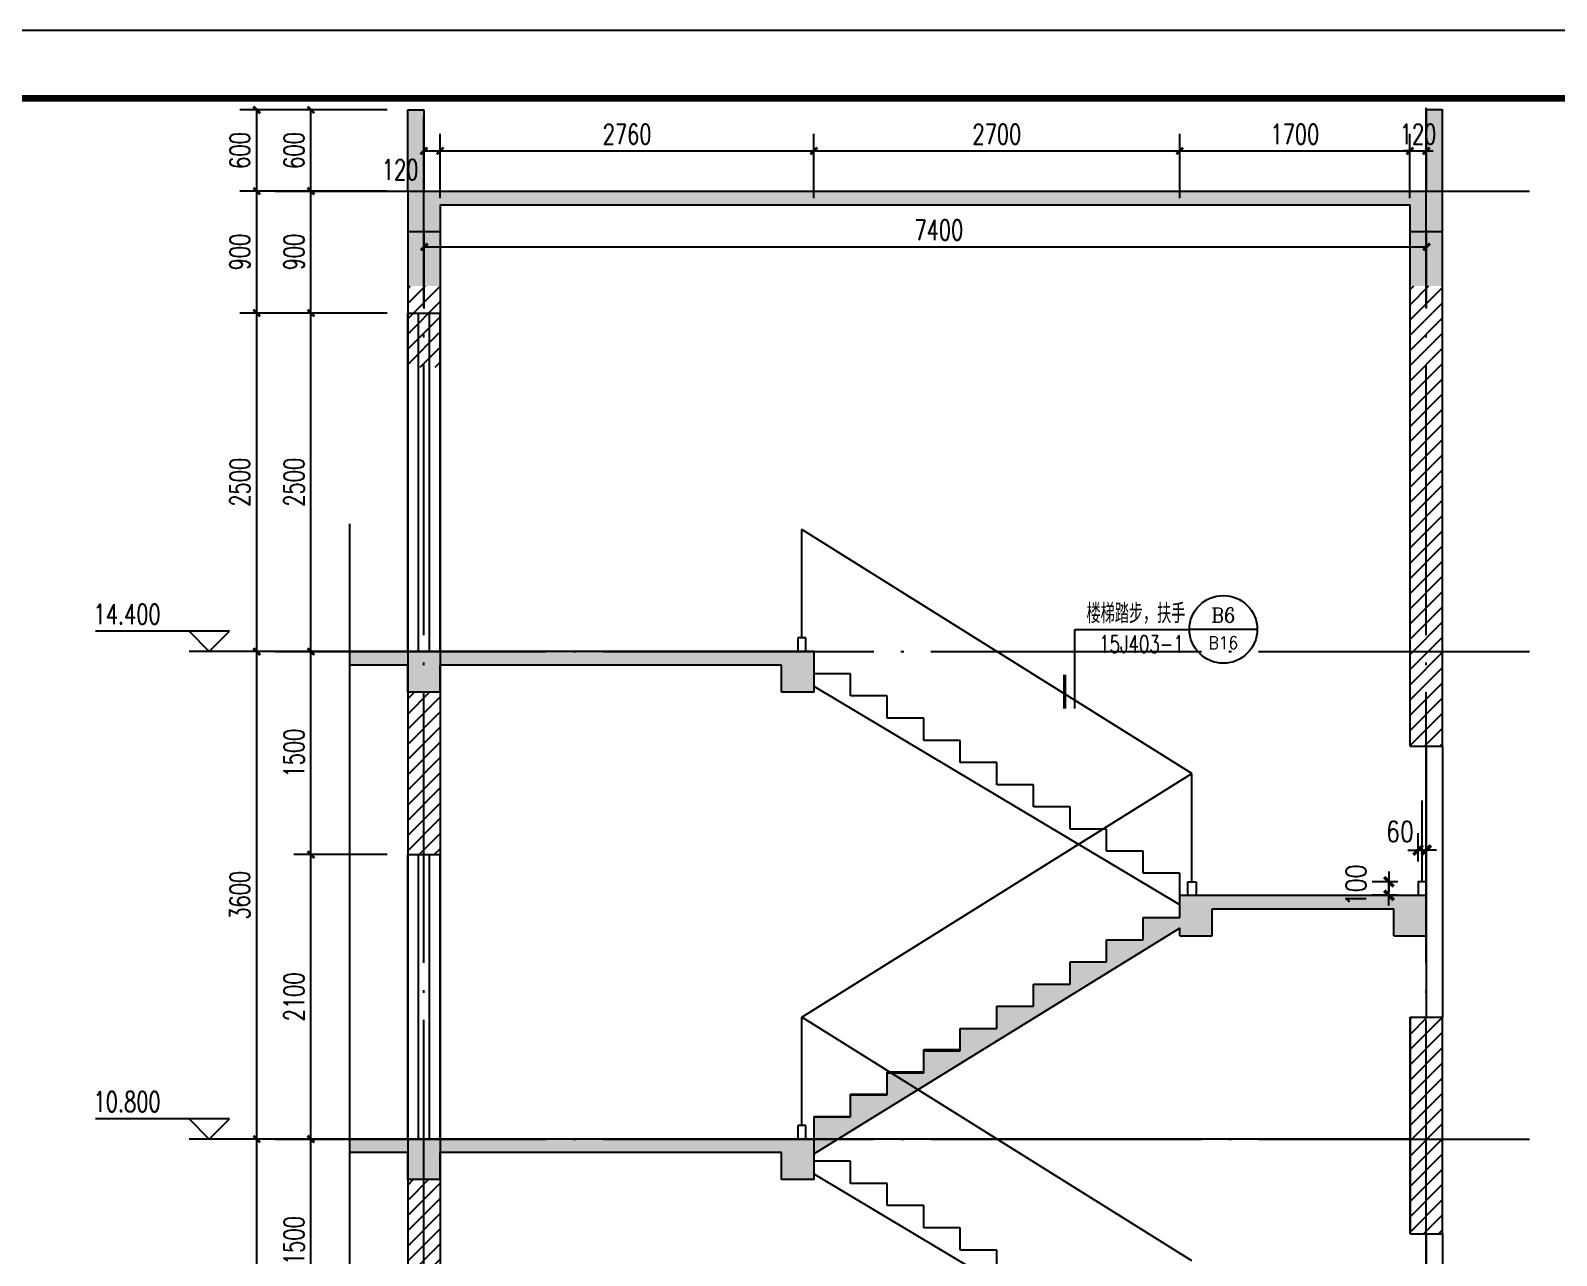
# Model space of a CAD drawing. Extents: x -522490 to 417652, y 450811 to 1108047.
# Drawn here: x 370251 to 381517, y 486285 to 495331 of the extents above; entities that cross this region are included whole.
import ezdxf
from ezdxf.enums import TextEntityAlignment as Align

# ---------------------------------------------------------------- set-up
doc = ezdxf.new("R2010")
doc.units = 0
doc.header["$LTSCALE"] = 1000
doc.header["$MEASUREMENT"] = 0
doc.linetypes.add('DOTE', pattern=[2.42, 2, -0.2, 0.02, -0.2])
for name, color, linetype in [('DIM_ELEV', 3, 'Continuous'), ('DIM_IDEN', 3, 'Continuous'), ('DIM_SYMB', 3, 'Continuous'), ('DOTE', 1, 'Continuous'), ('PUB_DIM', 3, 'Continuous'), ('PUB_TEXT', 7, 'Continuous'), ('PUB_TITLE', 4, 'Continuous'), ('WINDOW', 4, 'Continuous')]:
    doc.layers.add(name, color=color, linetype=linetype)
doc.styles.add('_TCH_DIM', font='SIMPLEX', dxfattribs={"bigfont": 'GBCBIG'})
doc.styles.add('_TCH_DIM_T3', font='SIMPLEX', dxfattribs={"width": 0.705882, "bigfont": 'GBCBIG'})
doc.styles.add('_TCH_LABEL', font='COMPLEX', dxfattribs={"bigfont": 'GBCBIG'})
doc.styles.add('DIM_FONT', font='SIMPLEX.shx', dxfattribs={"width": 0.8, "bigfont": 'hztxt.shx'})
doc.dimstyles.new('_TCH_ARCH&&50', dxfattribs={"dimtxt": 148.75, "dimasz": 50, "dimexe": 125, "dimexo": 150, "dimgap": 50, "dimtad": 1, "dimdec": 0, "dimzin": 0, "dimdsep": 46, "dimtxsty": '_TCH_DIM_T3', "dimblk": 'ARCHTICK', "dimcen": 0.09, "dimclrt": 7, "dimazin": 2, "dimtfac": 1, "dimtdec": 0, "dimtix": 1, "dimtmove": 2, "dimatfit": 3, "dimfxl": 0, "dimtolj": 1, "dimtzin": 0, "dimarcsym": 0})
doc.dimstyles.new('DIMN50', dxfattribs={"dimscale": 0.5, "dimtxt": 300, "dimasz": 1, "dimexe": 250, "dimexo": 300, "dimgap": 150, "dimtad": 1, "dimdec": 0, "dimzin": 0, "dimdsep": 46, "dimtxsty": 'DIM_FONT', "dimblk": '_DIMX', "dimcen": 0.09, "dimclrt": 7, "dimadec": 0, "dimazin": 0, "dimtfac": 1, "dimtdec": 0, "dimtix": 1, "dimtmove": 2, "dimatfit": 3, "dimldrblk": '_DIMX', "dimfxl": 0, "dimtolj": 1, "dimtzin": 0, "dimarcsym": 0})

# ---------------------------------------------------------------- blocks, each defined once
blk = doc.blocks.new('_DIMX')
blk.add_line((-150, 0), (150, 0))
at = {"const_width": 50}
blk.add_lwpolyline([(-70, -70), (70, 70)], dxfattribs=at)
blk = doc.blocks.new('*D31')
at = {"layer": 'Defpoints', "color": 0}
for p in [(380280, 489045), (380495, 489045), (380495, 488945)]:
    blk.add_point(p, dxfattribs=at)
at = {"layer": 'PUB_DIM', "color": 0, "lineweight": -2}
for p, q in [((380345, 489045), (380155, 489045)), ((380345, 488945), (380155, 488945)), ((380280, 489045), (380280, 489046)), ((380280, 488945), (380280, 489045)), ((380280, 488944), (380280, 488944))]:
    blk.add_line(p, q, dxfattribs=at)
at = {"layer": 'PUB_DIM', "color": 0, "lineweight": -2, "xscale": 0.5, "yscale": 0.5, "zscale": 0.5}
for p, rotation in [((380280, 489045), 270), ((380280, 488945), 90)]:
    blk.add_blockref('_DIMX', p, dxfattribs=dict(at, rotation=rotation))
at = {"layer": 'PUB_DIM', "color": 7, "insert": (380036, 489018), "char_height": 150, "attachment_point": 5, "rotation": 90, "style": 'DIM_FONT'}
blk.add_mtext('\\A1;100', dxfattribs=at)
blk = doc.blocks.new('*D32')
at = {"layer": 'Defpoints', "color": 0}
for p in [(380555, 489279), (380495, 489045), (380555, 489045)]:
    blk.add_point(p, dxfattribs=at)
at = {"layer": 'PUB_DIM', "color": 0, "lineweight": -2}
for p, q in [((380495, 489195), (380495, 489404)), ((380555, 489195), (380555, 489404)), ((380495, 489279), (380494, 489279)), ((380495, 489279), (380555, 489279)), ((380556, 489279), (380556, 489279))]:
    blk.add_line(p, q, dxfattribs=at)
at = {"layer": 'PUB_DIM', "color": 0, "lineweight": -2, "xscale": 0.5, "yscale": 0.5, "zscale": 0.5}
blk.add_blockref('_DIMX', (380495, 489279), dxfattribs=at)
at = {"layer": 'PUB_DIM', "color": 0, "lineweight": -2, "xscale": 0.5, "yscale": 0.5, "zscale": 0.5, "rotation": 180}
blk.add_blockref('_DIMX', (380555, 489279), dxfattribs=at)
at = {"layer": 'PUB_DIM', "color": 7, "insert": (380361, 489416), "char_height": 150, "attachment_point": 5, "style": 'DIM_FONT'}
blk.add_mtext('\\A1;60', dxfattribs=at)
blk = doc.blocks.new('_ArchTick')
at = {"color": 0, "linetype": 'ByBlock', "const_width": 0.4}
blk.add_lwpolyline([(-0.5, -0.5), (0.5, 0.5)], dxfattribs=at)
blk = doc.blocks.new('*D33')
at = {"layer": 'Defpoints', "color": 0}
for p in [(380557, 493733), (373157, 493129), (380557, 493129)]:
    blk.add_point(p, dxfattribs=at)
at = {"layer": 'PUB_DIM', "color": 0, "lineweight": -2}
for p, q in [((373157, 493279), (373157, 493858)), ((380557, 493279), (380557, 493858)), ((373157, 493733), (380557, 493733))]:
    blk.add_line(p, q, dxfattribs=at)
at = {"layer": 'PUB_DIM', "color": 0, "lineweight": -2, "xscale": 50, "yscale": 50, "zscale": 50, "rotation": 180}
blk.add_blockref('_ArchTick', (373157, 493733), dxfattribs=at)
at = {"layer": 'PUB_DIM', "color": 0, "lineweight": -2, "xscale": 50, "yscale": 50, "zscale": 50}
blk.add_blockref('_ArchTick', (380557, 493733), dxfattribs=at)
at = {"layer": 'PUB_DIM', "color": 7, "insert": (376957, 493858), "char_height": 148.8, "attachment_point": 5, "style": '_TCH_DIM_T3'}
blk.add_mtext('\\A1;7400', dxfattribs=at)
blk = doc.blocks.new('*D131')
at = {"layer": 'Defpoints', "color": 0}
for p in [(371921, 487145), (372635, 487145), (372635, 483545)]:
    blk.add_point(p, dxfattribs=at)
at = {"layer": 'PUB_DIM', "color": 0, "lineweight": -2}
for p, q in [((372485, 487145), (371796, 487145)), ((371921, 483545), (371921, 487145)), ((372485, 483545), (371796, 483545))]:
    blk.add_line(p, q, dxfattribs=at)
at = {"layer": 'PUB_DIM', "color": 0, "lineweight": -2, "xscale": 50, "yscale": 50, "zscale": 50}
for p, rotation in [((371921, 487145), 90), ((371921, 483545), 270)]:
    blk.add_blockref('_ArchTick', p, dxfattribs=dict(at, rotation=rotation))
at = {"layer": 'PUB_DIM', "color": 7, "insert": (371796, 485345), "char_height": 148.8, "attachment_point": 5, "rotation": 90, "style": '_TCH_DIM_T3'}
blk.add_mtext('\\A1;3600', dxfattribs=at)
blk = doc.blocks.new('*D132')
at = {"layer": 'Defpoints', "color": 0}
for p in [(371921, 490745), (372635, 490745), (372635, 487145)]:
    blk.add_point(p, dxfattribs=at)
at = {"layer": 'PUB_DIM', "color": 0, "lineweight": -2}
for p, q in [((372485, 490745), (371796, 490745)), ((371921, 487145), (371921, 490745)), ((372485, 487145), (371796, 487145))]:
    blk.add_line(p, q, dxfattribs=at)
at = {"layer": 'PUB_DIM', "color": 0, "lineweight": -2, "xscale": 50, "yscale": 50, "zscale": 50}
for p, rotation in [((371921, 490745), 90), ((371921, 487145), 270)]:
    blk.add_blockref('_ArchTick', p, dxfattribs=dict(at, rotation=rotation))
at = {"layer": 'PUB_DIM', "color": 7, "insert": (371796, 488945), "char_height": 148.8, "attachment_point": 5, "rotation": 90, "style": '_TCH_DIM_T3'}
blk.add_mtext('\\A1;3600', dxfattribs=at)
blk = doc.blocks.new('*D133')
at = {"layer": 'Defpoints', "color": 0}
for p in [(371921, 493245), (372635, 493245), (372635, 490745)]:
    blk.add_point(p, dxfattribs=at)
at = {"layer": 'PUB_DIM', "color": 0, "lineweight": -2}
for p, q in [((372485, 493245), (371796, 493245)), ((371921, 490745), (371921, 493245)), ((372485, 490745), (371796, 490745))]:
    blk.add_line(p, q, dxfattribs=at)
at = {"layer": 'PUB_DIM', "color": 0, "lineweight": -2, "xscale": 50, "yscale": 50, "zscale": 50}
for p, rotation in [((371921, 493245), 90), ((371921, 490745), 270)]:
    blk.add_blockref('_ArchTick', p, dxfattribs=dict(at, rotation=rotation))
at = {"layer": 'PUB_DIM', "color": 7, "insert": (371796, 491995), "char_height": 148.8, "attachment_point": 5, "rotation": 90, "style": '_TCH_DIM_T3'}
blk.add_mtext('\\A1;2500', dxfattribs=at)
blk = doc.blocks.new('*D134')
at = {"layer": 'Defpoints', "color": 0}
for p in [(371921, 494145), (372635, 494145), (372635, 493245)]:
    blk.add_point(p, dxfattribs=at)
at = {"layer": 'PUB_DIM', "color": 0, "lineweight": -2}
for p, q in [((372485, 494145), (371796, 494145)), ((371921, 493245), (371921, 494145)), ((372485, 493245), (371796, 493245))]:
    blk.add_line(p, q, dxfattribs=at)
at = {"layer": 'PUB_DIM', "color": 0, "lineweight": -2, "xscale": 50, "yscale": 50, "zscale": 50}
for p, rotation in [((371921, 494145), 90), ((371921, 493245), 270)]:
    blk.add_blockref('_ArchTick', p, dxfattribs=dict(at, rotation=rotation))
at = {"layer": 'PUB_DIM', "color": 7, "insert": (371796, 493695), "char_height": 148.8, "attachment_point": 5, "rotation": 90, "style": '_TCH_DIM_T3'}
blk.add_mtext('\\A1;900', dxfattribs=at)
blk = doc.blocks.new('*D135')
at = {"layer": 'Defpoints', "color": 0}
for p in [(371921, 494745), (372635, 494745), (372635, 494145)]:
    blk.add_point(p, dxfattribs=at)
at = {"layer": 'PUB_DIM', "color": 0, "lineweight": -2}
for p, q in [((372485, 494745), (371796, 494745)), ((371921, 494145), (371921, 494745)), ((372485, 494145), (371796, 494145))]:
    blk.add_line(p, q, dxfattribs=at)
at = {"layer": 'PUB_DIM', "color": 0, "lineweight": -2, "xscale": 50, "yscale": 50, "zscale": 50}
for p, rotation in [((371921, 494745), 90), ((371921, 494145), 270)]:
    blk.add_blockref('_ArchTick', p, dxfattribs=dict(at, rotation=rotation))
at = {"layer": 'PUB_DIM', "color": 7, "insert": (371796, 494445), "char_height": 148.8, "attachment_point": 5, "rotation": 90, "style": '_TCH_DIM_T3'}
blk.add_mtext('\\A1;600', dxfattribs=at)
blk = doc.blocks.new('*D141')
at = {"layer": 'Defpoints', "color": 0}
for p in [(372321, 487145), (373035, 487145), (373035, 485645)]:
    blk.add_point(p, dxfattribs=at)
at = {"layer": 'PUB_DIM', "color": 0, "lineweight": -2}
for p, q in [((372885, 487145), (372196, 487145)), ((372321, 485645), (372321, 487145)), ((372885, 485645), (372196, 485645))]:
    blk.add_line(p, q, dxfattribs=at)
at = {"layer": 'PUB_DIM', "color": 0, "lineweight": -2, "xscale": 50, "yscale": 50, "zscale": 50}
for p, rotation in [((372321, 487145), 90), ((372321, 485645), 270)]:
    blk.add_blockref('_ArchTick', p, dxfattribs=dict(at, rotation=rotation))
at = {"layer": 'PUB_DIM', "color": 7, "insert": (372196, 486395), "char_height": 148.8, "attachment_point": 5, "rotation": 90, "style": '_TCH_DIM_T3'}
blk.add_mtext('\\A1;1500', dxfattribs=at)
blk = doc.blocks.new('*D142')
at = {"layer": 'Defpoints', "color": 0}
for p in [(372321, 489245), (373035, 489245), (373035, 487145)]:
    blk.add_point(p, dxfattribs=at)
at = {"layer": 'PUB_DIM', "color": 0, "lineweight": -2}
for p, q in [((372885, 489245), (372196, 489245)), ((372321, 487145), (372321, 489245)), ((372885, 487145), (372196, 487145))]:
    blk.add_line(p, q, dxfattribs=at)
at = {"layer": 'PUB_DIM', "color": 0, "lineweight": -2, "xscale": 50, "yscale": 50, "zscale": 50}
for p, rotation in [((372321, 489245), 90), ((372321, 487145), 270)]:
    blk.add_blockref('_ArchTick', p, dxfattribs=dict(at, rotation=rotation))
at = {"layer": 'PUB_DIM', "color": 7, "insert": (372196, 488195), "char_height": 148.8, "attachment_point": 5, "rotation": 90, "style": '_TCH_DIM_T3'}
blk.add_mtext('\\A1;2100', dxfattribs=at)
blk = doc.blocks.new('*D143')
at = {"layer": 'Defpoints', "color": 0}
for p in [(372321, 490745), (373035, 490745), (373035, 489245)]:
    blk.add_point(p, dxfattribs=at)
at = {"layer": 'PUB_DIM', "color": 0, "lineweight": -2}
for p, q in [((372885, 490745), (372196, 490745)), ((372321, 489245), (372321, 490745)), ((372885, 489245), (372196, 489245))]:
    blk.add_line(p, q, dxfattribs=at)
at = {"layer": 'PUB_DIM', "color": 0, "lineweight": -2, "xscale": 50, "yscale": 50, "zscale": 50}
for p, rotation in [((372321, 490745), 90), ((372321, 489245), 270)]:
    blk.add_blockref('_ArchTick', p, dxfattribs=dict(at, rotation=rotation))
at = {"layer": 'PUB_DIM', "color": 7, "insert": (372196, 489995), "char_height": 148.8, "attachment_point": 5, "rotation": 90, "style": '_TCH_DIM_T3'}
blk.add_mtext('\\A1;1500', dxfattribs=at)
blk = doc.blocks.new('*D144')
at = {"layer": 'Defpoints', "color": 0}
for p in [(372321, 493245), (373035, 493245), (373035, 490745)]:
    blk.add_point(p, dxfattribs=at)
at = {"layer": 'PUB_DIM', "color": 0, "lineweight": -2}
for p, q in [((372885, 493245), (372196, 493245)), ((372321, 490745), (372321, 493245)), ((372885, 490745), (372196, 490745))]:
    blk.add_line(p, q, dxfattribs=at)
at = {"layer": 'PUB_DIM', "color": 0, "lineweight": -2, "xscale": 50, "yscale": 50, "zscale": 50}
for p, rotation in [((372321, 493245), 90), ((372321, 490745), 270)]:
    blk.add_blockref('_ArchTick', p, dxfattribs=dict(at, rotation=rotation))
at = {"layer": 'PUB_DIM', "color": 7, "insert": (372196, 491995), "char_height": 148.8, "attachment_point": 5, "rotation": 90, "style": '_TCH_DIM_T3'}
blk.add_mtext('\\A1;2500', dxfattribs=at)
blk = doc.blocks.new('*D145')
at = {"layer": 'Defpoints', "color": 0}
for p in [(372321, 494145), (373035, 494145), (373035, 493245)]:
    blk.add_point(p, dxfattribs=at)
at = {"layer": 'PUB_DIM', "color": 0, "lineweight": -2}
for p, q in [((372885, 494145), (372196, 494145)), ((372321, 493245), (372321, 494145)), ((372885, 493245), (372196, 493245))]:
    blk.add_line(p, q, dxfattribs=at)
at = {"layer": 'PUB_DIM', "color": 0, "lineweight": -2, "xscale": 50, "yscale": 50, "zscale": 50}
for p, rotation in [((372321, 494145), 90), ((372321, 493245), 270)]:
    blk.add_blockref('_ArchTick', p, dxfattribs=dict(at, rotation=rotation))
at = {"layer": 'PUB_DIM', "color": 7, "insert": (372196, 493695), "char_height": 148.8, "attachment_point": 5, "rotation": 90, "style": '_TCH_DIM_T3'}
blk.add_mtext('\\A1;900', dxfattribs=at)
blk = doc.blocks.new('*D146')
at = {"layer": 'Defpoints', "color": 0}
for p in [(372321, 494745), (373035, 494745), (373035, 494145)]:
    blk.add_point(p, dxfattribs=at)
at = {"layer": 'PUB_DIM', "color": 0, "lineweight": -2}
for p, q in [((372885, 494745), (372196, 494745)), ((372321, 494145), (372321, 494745)), ((372885, 494145), (372196, 494145))]:
    blk.add_line(p, q, dxfattribs=at)
at = {"layer": 'PUB_DIM', "color": 0, "lineweight": -2, "xscale": 50, "yscale": 50, "zscale": 50}
for p, rotation in [((372321, 494745), 90), ((372321, 494145), 270)]:
    blk.add_blockref('_ArchTick', p, dxfattribs=dict(at, rotation=rotation))
at = {"layer": 'PUB_DIM', "color": 7, "insert": (372196, 494445), "char_height": 148.8, "attachment_point": 5, "rotation": 90, "style": '_TCH_DIM_T3'}
blk.add_mtext('\\A1;600', dxfattribs=at)
blk = doc.blocks.new('*D167')
at = {"layer": 'Defpoints', "color": 0}
for p in [(373275, 494442), (373155, 493942), (373275, 493942)]:
    blk.add_point(p, dxfattribs=at)
at = {"layer": 'PUB_DIM', "color": 0, "lineweight": -2}
for p, q in [((373155, 494092), (373155, 494567)), ((373275, 494092), (373275, 494567)), ((373155, 494442), (373275, 494442))]:
    blk.add_line(p, q, dxfattribs=at)
at = {"layer": 'PUB_DIM', "color": 0, "lineweight": -2, "xscale": 50, "yscale": 50, "zscale": 50, "rotation": 180}
blk.add_blockref('_ArchTick', (373155, 494442), dxfattribs=at)
at = {"layer": 'PUB_DIM', "color": 0, "lineweight": -2, "xscale": 50, "yscale": 50, "zscale": 50}
blk.add_blockref('_ArchTick', (373275, 494442), dxfattribs=at)
at = {"layer": 'PUB_DIM', "color": 7, "insert": (372980, 494304), "char_height": 148.8, "attachment_point": 5, "style": '_TCH_DIM_T3'}
blk.add_mtext('\\A1;120', dxfattribs=at)
blk = doc.blocks.new('*D168')
at = {"layer": 'Defpoints', "color": 0}
for p in [(376035, 494442), (373275, 493942), (376035, 493942)]:
    blk.add_point(p, dxfattribs=at)
at = {"layer": 'PUB_DIM', "color": 0, "lineweight": -2}
for p, q in [((373275, 494092), (373275, 494567)), ((376035, 494092), (376035, 494567)), ((373275, 494442), (376035, 494442))]:
    blk.add_line(p, q, dxfattribs=at)
at = {"layer": 'PUB_DIM', "color": 0, "lineweight": -2, "xscale": 50, "yscale": 50, "zscale": 50, "rotation": 180}
blk.add_blockref('_ArchTick', (373275, 494442), dxfattribs=at)
at = {"layer": 'PUB_DIM', "color": 0, "lineweight": -2, "xscale": 50, "yscale": 50, "zscale": 50}
blk.add_blockref('_ArchTick', (376035, 494442), dxfattribs=at)
at = {"layer": 'PUB_DIM', "color": 7, "insert": (374655, 494566), "char_height": 148.8, "attachment_point": 5, "style": '_TCH_DIM_T3'}
blk.add_mtext('\\A1;2760', dxfattribs=at)
blk = doc.blocks.new('*D169')
at = {"layer": 'Defpoints', "color": 0}
for p in [(378735, 494442), (376035, 493942), (378735, 493942)]:
    blk.add_point(p, dxfattribs=at)
at = {"layer": 'PUB_DIM', "color": 0, "lineweight": -2}
for p, q in [((376035, 494092), (376035, 494567)), ((378735, 494092), (378735, 494567)), ((376035, 494442), (378735, 494442))]:
    blk.add_line(p, q, dxfattribs=at)
at = {"layer": 'PUB_DIM', "color": 0, "lineweight": -2, "xscale": 50, "yscale": 50, "zscale": 50, "rotation": 180}
blk.add_blockref('_ArchTick', (376035, 494442), dxfattribs=at)
at = {"layer": 'PUB_DIM', "color": 0, "lineweight": -2, "xscale": 50, "yscale": 50, "zscale": 50}
blk.add_blockref('_ArchTick', (378735, 494442), dxfattribs=at)
at = {"layer": 'PUB_DIM', "color": 7, "insert": (377385, 494566), "char_height": 148.8, "attachment_point": 5, "style": '_TCH_DIM_T3'}
blk.add_mtext('\\A1;2700', dxfattribs=at)
blk = doc.blocks.new('*D170')
at = {"layer": 'Defpoints', "color": 0}
for p in [(380435, 494442), (378735, 493942), (380435, 493942)]:
    blk.add_point(p, dxfattribs=at)
at = {"layer": 'PUB_DIM', "color": 0, "lineweight": -2}
for p, q in [((378735, 494092), (378735, 494567)), ((380435, 494092), (380435, 494567)), ((378735, 494442), (380435, 494442))]:
    blk.add_line(p, q, dxfattribs=at)
at = {"layer": 'PUB_DIM', "color": 0, "lineweight": -2, "xscale": 50, "yscale": 50, "zscale": 50, "rotation": 180}
blk.add_blockref('_ArchTick', (378735, 494442), dxfattribs=at)
at = {"layer": 'PUB_DIM', "color": 0, "lineweight": -2, "xscale": 50, "yscale": 50, "zscale": 50}
blk.add_blockref('_ArchTick', (380435, 494442), dxfattribs=at)
at = {"layer": 'PUB_DIM', "color": 7, "insert": (379585, 494566), "char_height": 148.8, "attachment_point": 5, "style": '_TCH_DIM_T3'}
blk.add_mtext('\\A1;1700', dxfattribs=at)
blk = doc.blocks.new('*D171')
at = {"layer": 'Defpoints', "color": 0}
for p in [(380555, 494442), (380435, 493942), (380555, 493942)]:
    blk.add_point(p, dxfattribs=at)
at = {"layer": 'PUB_DIM', "color": 0, "lineweight": -2}
for p, q in [((380435, 494092), (380435, 494567)), ((380555, 494092), (380555, 494567)), ((380435, 494442), (380385, 494442)), ((380435, 494442), (380555, 494442)), ((380555, 494442), (380605, 494442))]:
    blk.add_line(p, q, dxfattribs=at)
at = {"layer": 'PUB_DIM', "color": 0, "lineweight": -2, "xscale": 50, "yscale": 50, "zscale": 50}
blk.add_blockref('_ArchTick', (380435, 494442), dxfattribs=at)
at = {"layer": 'PUB_DIM', "color": 0, "lineweight": -2, "xscale": 50, "yscale": 50, "zscale": 50, "rotation": 180}
blk.add_blockref('_ArchTick', (380555, 494442), dxfattribs=at)
at = {"layer": 'PUB_DIM', "color": 7, "insert": (380495, 494566), "char_height": 148.8, "attachment_point": 5, "style": '_TCH_DIM_T3'}
blk.add_mtext('\\A1;120', dxfattribs=at)

msp = doc.modelspace()

# ---------------------------------------------------------------- hatches: boundary and pattern name
h = msp.add_hatch()
h.set_pattern_fill('钢筋混凝土', color=252, scale=50, style=0)
h.set_pattern_definition([(45, (379605.24, 478679.06), (-88.38835, 88.38835), []), (50, (379605.24, 478679.06), (358.63, -31.376), [37.5, -412.5]), (355, (379605.24, 478679.06), (-69.376, 376.096), [30, -330]), (100.4514, (379635.13, 478676.45), (289.255, 344.72), [31.87, -350.571]), (46.1842, (379605.24, 478779.06), (533.62, -82.76), [56.25, -618.75]), (96.6356, (379649.7, 478772.16), (467.331, 487.059), [47.805, -525.856]), (351.1842, (379605.24, 478779.06), (467.331, 487.06), [45, -495]), (21, (379655.24, 478754.06), (298.4535, -201.3094), [37.5, -412.5]), (326, (379655.24, 478754.06), (121.658, 362.575), [30, -330]), (71.4514, (379680.1, 478737.3), (420.111, 161.265), [31.87, -350.571]), (37.5, (379605.24, 478679.06), (6.0799, 166.4469), [0, -326, 0, -335, 0, -331.25]), (7.5, (379605.24, 478679.06), (131.5348, 197.2059), [0, -191, 0, -318.5, 0, -126.25]), (327.5, (379493.74, 478679.06), (266.9112, -11.2774), [0, -125, 0, -390, 0, -517.5]), (317.5, (379443.74, 478679.06), (291.593, 50.0525), [0, -162.5, 0, -259, 0, -367.5])])
h.paths.add_polyline_path([(380555.3, 478745.2), (378735.3, 478745.2), (378735.3, 478575.2), (378465.3, 478575.2), (378465.3, 478405.2), (378195.3, 478405.2), (378195.3, 478235.2), (377925.3, 478235.2), (377925.3, 478065.2), (377655.3, 478065.2), (377655.3, 477893.2), (377385.3, 477893.2), (377385.3, 477721.2), (377115.3, 477721.2), (377115.3, 477549.2), (376845.3, 477549.2), (376845.3, 477377.2), (376575.3, 477377.2), (376575.3, 477205.2), (376305.3, 477205.2), (376305.3, 477033.2), (376035.3, 477033.2), (376035.3, 476861.2), (375765.3, 476861.2), (375765.3, 476689.2), (375495.3, 476689.2), (375495.3, 476517.2), (375225.3, 476517.2), (375225.3, 476345.2), (375374.5, 476345.2), (378735.3, 478480.4), (378735.3, 478445.2), (378975.3, 478445.2), (378975.3, 478645.2), (380435.3, 478645.2), (380435.3, 478445.2), (380555.3, 478445.2)])
h.paths.add_polyline_path([(380675.3, 478745.2), (380555.3, 478745.2), (380555.3, 478445.2), (380675.3, 478445.2)])
h.paths.add_polyline_path([(380555.3, 481745), (378735.3, 481745), (378735.3, 481581), (378465.3, 481581), (378465.3, 481417), (378195.3, 481417), (378195.3, 481253), (377925.3, 481253), (377925.3, 481089), (377655.3, 481089), (377655.3, 480925), (377385.3, 480925), (377385.3, 480761), (377169.7, 480761), (377344.7, 480643), (378735.3, 481501.4), (378735.3, 481445), (378975.3, 481445), (378975.3, 481645), (380315.3, 481645), (380315.3, 481445), (380555.3, 481445)])
h.paths.add_polyline_path([(377045.3, 480458.2), (377045.3, 480597), (376845.3, 480597), (376845.3, 480440.2), (376845.3, 480434), (376575.3, 480434), (376575.3, 480275.2), (376575.3, 480271), (376305.3, 480271), (376305.3, 480110.2), (376305.3, 480108), (376035.3, 480108), (376035.3, 479945), (376214, 479945)])
h.paths.add_polyline_path([(377344.7, 480643), (377169.7, 480761), (377115.3, 480761), (377115.3, 480597), (377045.3, 480597), (377045.3, 480458.2)])
h.paths.add_polyline_path([(377115.3, 479945), (376035.3, 479945), (373275.3, 479945), (373275.3, 479845.2), (375795.3, 479845.2), (375795.3, 479645.2), (376035.3, 479645.2), (376035.3, 479834.7), (376875.3, 479834.7), (376875.3, 479645.2), (377115.3, 479645.2), (377115.3, 479851.5)])
h.paths.add_polyline_path([(373275.3, 479945), (373155.3, 479945), (373155.3, 479645.2), (373275.3, 479645.2)])
h.paths.add_polyline_path([(373155.3, 479945), (373035.3, 479945), (373035.3, 479645.2), (373155.3, 479645.2)])
h.paths.add_polyline_path([(373035.3, 479945), (372606.9, 479945), (372606.9, 479845.2), (373035.3, 479845.2)])
h.paths.add_polyline_path([(378975.3, 485245), (380315.3, 485245), (380315.3, 485045), (380555.3, 485045), (380555.3, 485345), (378735.3, 485345), (378735.3, 485181), (378465.3, 485181), (378465.3, 485017), (378195.3, 485017), (378195.3, 484853), (377925.3, 484853), (377925.3, 484689), (377655.3, 484689), (377655.3, 484525), (377385.3, 484525), (377385.3, 484361), (377115.3, 484361), (377115.3, 484197), (376845.3, 484197), (376845.3, 484040.2), (376845.3, 484034), (376602.9, 484034), (376803.3, 483908.7), (378735.3, 485101.4), (378735.3, 485045), (378975.3, 485045)])
h.paths.add_polyline_path([(376803.3, 483908.7), (376602.9, 484034), (376575.3, 484034), (376575.3, 483875.2), (376575.3, 483871), (376305.3, 483871), (376305.3, 483710.2), (376305.3, 483708), (376035.3, 483708), (376035.3, 483545), (376214, 483545)])
h.paths.add_polyline_path([(376214, 483545), (376035.3, 483545), (376035.3, 483434.7)])
h.paths.add_polyline_path([(376035.3, 483545), (373275.3, 483545), (373275.3, 483445.2), (375795.3, 483445.2), (375795.3, 483245.2), (376035.3, 483245.2), (376035.3, 483451.5)])
h.paths.add_polyline_path([(373275.3, 483545), (373155.3, 483545), (373155.3, 483245.2), (373275.3, 483245.2)])
h.paths.add_polyline_path([(373155.3, 483545), (373035.3, 483545), (373035.3, 483245.2), (373155.3, 483245.2)])
h.paths.add_polyline_path([(373035.3, 483545), (372606.9, 483545), (372606.9, 483445.2), (373035.3, 483445.2)])
h.paths.add_polyline_path([(378975.3, 488845), (380315.3, 488845), (380315.3, 488645), (380555.3, 488645), (380555.3, 488945), (378735.3, 488945), (378735.3, 488781), (378465.3, 488781), (378465.3, 488617), (378195.3, 488617), (378195.3, 488453), (377925.3, 488453), (377925.3, 488289), (377655.3, 488289), (377655.3, 488125), (377385.3, 488125), (377385.3, 487961), (377115.3, 487961), (377115.3, 487797), (376845.3, 487797), (376845.3, 487640.2), (376845.3, 487634), (376602.9, 487634), (376803.3, 487508.7), (378735.3, 488701.4), (378735.3, 488645), (378975.3, 488645)])
h.paths.add_polyline_path([(376803.3, 487508.7), (376602.9, 487634), (376575.3, 487634), (376575.3, 487475.2), (376575.3, 487471), (376305.3, 487471), (376305.3, 487310.2), (376305.3, 487308), (376035.3, 487308), (376035.3, 487145), (376214, 487145)])
h.paths.add_polyline_path([(376214, 487145), (376035.3, 487145), (376035.3, 487034.7)])
h.paths.add_polyline_path([(376035.3, 487051.5), (376035.3, 487145), (373275.3, 487145), (373275.3, 487045.2), (375795.3, 487045.2), (375795.3, 486845.2), (376035.3, 486845.2)])
h.paths.add_polyline_path([(373275.3, 487145), (373155.3, 487145), (373155.3, 486845.2), (373275.3, 486845.2)])
h.paths.add_polyline_path([(373155.3, 487145), (373035.3, 487145), (373035.3, 486845.2), (373155.3, 486845.2)])
h.paths.add_polyline_path([(373035.3, 487145), (372606.9, 487145), (372606.9, 487045.2), (373035.3, 487045.2)])
h.paths.add_polyline_path([(376035.3, 490745), (373275.3, 490745), (373275.3, 490645), (375795.3, 490645), (375795.3, 490445), (376035.3, 490445)])
h.paths.add_polyline_path([(373275.3, 490745), (373155.3, 490745), (373155.3, 490445), (373275.3, 490445)])
h.paths.add_polyline_path([(373155.3, 490745), (373035.3, 490745), (373035.3, 490445), (373155.3, 490445)])
h.paths.add_polyline_path([(373035.3, 490745), (372606.9, 490745), (372606.9, 490645), (373035.3, 490645)])
h.paths.add_polyline_path([(373155.3, 494745), (373035.3, 494745), (373035.3, 493745), (373155.3, 494145)])
h.paths.add_polyline_path([(373155.3, 494145), (373035.3, 493745), (373035.3, 493445), (373155.3, 493445)])
h.paths.add_polyline_path([(380555.3, 494145), (373155.3, 494145), (373155.3, 493445), (373275.3, 493445), (373275.3, 494045), (380435.3, 494045), (380435.3, 493445), (380555.3, 493445)])
h.paths.add_polyline_path([(380675.3, 493745), (380555.3, 494145), (380555.3, 493445), (380675.3, 493445)])
h.paths.add_polyline_path([(380675.3, 494745), (380556.7, 494745), (380555.3, 494145), (380675.3, 493745)])
h.paths.add_polyline_path([(380148.1, 485237.2), (380148.1, 485598), (379923.1, 485598), (379923.1, 485237.2)])
h.paths.add_polyline_path([(380148.1, 481637.2), (380148.1, 481998), (379923.1, 481998), (379923.1, 481637.2)])
h = msp.add_hatch()
h.set_pattern_fill('ANSI31', color=252, scale=50, style=0)
h.set_pattern_definition([(45, (380522.14, 492045.54), (-56.1266, 56.1266), [])])
h.paths.add_polyline_path([(380555.3, 493445), (380435.3, 493445), (380435.3, 490745), (380555.3, 490745)])
h.paths.add_polyline_path([(380675.3, 493445), (380555.3, 493445), (380555.3, 490745), (380675.3, 490745)])
h.paths.add_polyline_path([(380675.3, 490745), (380555.3, 490745), (380555.3, 490045), (380675.3, 490045)])
h.paths.add_polyline_path([(380555.3, 490745), (380435.3, 490745), (380435.3, 490045), (380555.3, 490045)])
h.paths.add_polyline_path([(380555.3, 488045), (380435.3, 488045), (380435.3, 487145), (380555.3, 487145)])
h.paths.add_polyline_path([(380675.3, 488045), (380555.3, 488045), (380555.3, 487145), (380675.3, 487145)])
h.paths.add_polyline_path([(380675.3, 487145), (380555.3, 487145), (380555.3, 486445.2), (380675.3, 486445.2)])
h.paths.add_polyline_path([(380555.3, 487145), (380435.3, 487145), (380435.3, 486445.2), (380555.3, 486445.2)])
h.paths.add_polyline_path([(380675.3, 484445), (380555.3, 484445), (380555.3, 483545), (380675.3, 483545)])
h.paths.add_polyline_path([(380555.3, 484445), (380435.3, 484445), (380435.3, 483545), (380555.3, 483545)])
h.paths.add_polyline_path([(380555.3, 483545), (380435.3, 483545), (380435.3, 482845.2), (380555.3, 482845.2)])
h.paths.add_polyline_path([(380675.3, 483545), (380555.3, 483545), (380555.3, 482845.2), (380675.3, 482845.2)])
h.paths.add_polyline_path([(380555.3, 480845), (380435.3, 480845), (380435.3, 479245.2), (380435.3, 478745.2), (380555.3, 478745.2)])
h.paths.add_polyline_path([(380675.3, 480845), (380555.3, 480845), (380555.3, 478745.2), (380675.3, 478745.2), (380675.3, 479245.2)])
h.paths.add_polyline_path([(373275.3, 483245), (373155.3, 483245), (373155.3, 482045), (373275.3, 482045)])
h.paths.add_polyline_path([(373275.3, 486845), (373155.3, 486845), (373155.3, 485645), (373275.3, 485645)])
h.paths.add_polyline_path([(373155.3, 486845), (373035.3, 486845), (373035.3, 485645), (373155.3, 485645)])
h.paths.add_polyline_path([(373275.3, 490445), (373155.3, 490445), (373155.3, 489245.2), (373275.3, 489245.2)])
h.paths.add_polyline_path([(373155.3, 490445), (373035.3, 490445), (373035.3, 489245.2), (373155.3, 489245.2)])
h.paths.add_polyline_path([(373275.3, 493445), (373155.3, 493445), (373155.3, 492845), (373275.3, 492845)])
h.paths.add_polyline_path([(373155.3, 493445), (373035.3, 493445), (373035.3, 492845), (373155.3, 492845)])
h.paths.add_polyline_path([(373275.3, 479645), (373155.3, 479645), (373155.3, 478445.2), (373275.3, 478445.2)])
h.paths.add_polyline_path([(373155.3, 479645), (373035.3, 479645), (373035.3, 478445.2), (373155.3, 478445.2)])
h.paths.add_polyline_path([(373155.3, 483245), (373035.3, 483245), (373035.3, 482045), (373155.3, 482045)])

# ---------------------------------------------------------------- linework, layer by layer
at = {"color": 5}
for p, q in [((373035.3, 494145), (373035.3, 494745)), ((373035.3, 494745), (373155.3, 494745)), ((373155.3, 494745), (373155.3, 494145)), ((373035.3, 494145), (373035.3, 476345.2)), ((373155.3, 494145), (380555.3, 494145)), ((380675.3, 490045), (380675.3, 494145)), ((373275.3, 494045), (373275.3, 476345.4)), ((373275.3, 494045), (380435.3, 494045)), ((380435.3, 490045), (380435.3, 494045)), ((373275.3, 493845), (373035.3, 493845)), ((380675.3, 493845), (380435.3, 493845)), ((376035.3, 490745), (372606.9, 490745)), ((376035.3, 490445), (376035.3, 490745)), ((373035.3, 490645), (372606.9, 490645)), ((373035.3, 490445), (373035.3, 490645)), ((375795.3, 490645), (373275.3, 490645)), ((373275.3, 490445), (373275.3, 490645)), ((375795.3, 490445), (375795.3, 490645)), ((373275.3, 490445), (373035.3, 490445)), ((376035.3, 490445), (375795.3, 490445)), ((380435.3, 490045), (380675.3, 490045)), ((378735.3, 488781), (378735.3, 488945)), ((378735.3, 488945), (380555.3, 488945)), ((378975.3, 488845), (380315.3, 488845)), ((378975.3, 488645), (378975.3, 488845)), ((380315.3, 488645), (380315.3, 488845)), ((378465.3, 488617), (378465.3, 488781)), ((378465.3, 488781), (378735.3, 488781)), ((378735.3, 488701.4), (376035.3, 487034.7)), ((378195.3, 488453), (378195.3, 488617)), ((378195.3, 488617), (378465.3, 488617)), ((378735.3, 488645), (378735.3, 488701.4)), ((378735.3, 488645), (378975.3, 488645)), ((380315.3, 488645), (380555.3, 488645)), ((377925.3, 488289), (377925.3, 488453)), ((377925.3, 488453), (378195.3, 488453)), ((377655.3, 488125), (377655.3, 488289)), ((377655.3, 488289), (377925.3, 488289)), ((377385.3, 487961), (377385.3, 488125)), ((377385.3, 488125), (377655.3, 488125)), ((380435.3, 486445), (380435.3, 488045)), ((380435.3, 488045), (380435.3, 486445.2)), ((380435.3, 488045), (380675.3, 488045)), ((380675.3, 486445), (380675.3, 488045)), ((380675.3, 486445.2), (380675.3, 488045)), ((377115.3, 487797), (377115.3, 487961)), ((377115.3, 487961), (377385.3, 487961)), ((376845.3, 487640.2), (376845.3, 487805.2)), ((376845.3, 487805.2), (377115.3, 487805.2)), ((376845.3, 487634), (376845.3, 487797)), ((376845.3, 487797), (377115.3, 487797)), ((376575.3, 487475.2), (376575.3, 487640.2)), ((376575.3, 487640.2), (376845.3, 487640.2)), ((376575.3, 487471), (376575.3, 487634)), ((376575.3, 487634), (376845.3, 487634)), ((376305.3, 487310.2), (376305.3, 487475.2)), ((376305.3, 487475.2), (376575.3, 487475.2)), ((376305.3, 487308), (376305.3, 487471)), ((376305.3, 487471), (376575.3, 487471)), ((376035.3, 487145.2), (376035.3, 487310.2)), ((376035.3, 487310.2), (376305.3, 487310.2)), ((376035.3, 487145), (376035.3, 487308)), ((376035.3, 487308), (376305.3, 487308)), ((376035.3, 487145.2), (372606.9, 487145.2)), ((380435.3, 487145), (372606.9, 487145)), ((376035.3, 487145), (372606.9, 487145)), ((376035.3, 487145), (372606.9, 487145)), ((376035.3, 486845), (376035.3, 487145)), ((373035.3, 487045.2), (372606.9, 487045.2)), ((373035.3, 487045), (372606.9, 487045)), ((373035.3, 487045), (372606.9, 487045)), ((373035.3, 486845), (373035.3, 487045.2)), ((373035.3, 486845), (373035.3, 487045)), ((373035.3, 486845), (373035.3, 487045)), ((375795.3, 487045.2), (373275.3, 487045.2)), ((373275.3, 486845.2), (373275.3, 487045.2)), ((375795.3, 487045), (373275.3, 487045)), ((373275.3, 486845), (373275.3, 487045)), ((375795.3, 487045), (373275.3, 487045)), ((373275.3, 486845), (373275.3, 487045)), ((375795.3, 486845.2), (375795.3, 487045.2)), ((375795.3, 486845), (375795.3, 487045)), ((375795.3, 486845), (375795.3, 487045)), ((376035.3, 486845.2), (376035.3, 487051.5)), ((376035.3, 486845), (376035.3, 487034.7)), ((373275.3, 486845.2), (373035.3, 486845.2)), ((373275.3, 486845), (373035.3, 486845)), ((373275.3, 486845), (373035.3, 486845)), ((376035.3, 486845.2), (375795.3, 486845.2)), ((376035.3, 486845), (375795.3, 486845)), ((376035.3, 486845), (375795.3, 486845)), ((380435.3, 486445.2), (380675.3, 486445.2)), ((380435.3, 486445), (380675.3, 486445))]:
    msp.add_line(p, q, dxfattribs=at)
at = {"color": 4}
for p, q in [((373035.3, 490745), (373035.3, 493245)), ((373035.3, 493245), (373275.3, 493245)), ((373115.3, 490745), (373115.3, 493245)), ((373195.3, 490745), (373195.3, 493245)), ((373275.3, 490745), (373275.3, 493245)), ((380555.3, 490045), (380555.3, 488045)), ((380675.3, 490045), (380675.3, 488045)), ((373035.3, 487145.2), (373035.3, 489245.2)), ((373035.3, 489245.2), (373275.3, 489245.2)), ((373115.3, 487145.2), (373115.3, 489245.2)), ((373195.3, 487145.2), (373195.3, 489245.2)), ((373275.3, 487145.2), (373275.3, 489245.2)), ((380555.3, 486445), (380555.3, 484445)), ((380675.3, 486445), (380675.3, 484445))]:
    msp.add_line(p, q, dxfattribs=at)
for p, q in [((375945.3, 490845), (375945.3, 491645)), ((378825.3, 489845), (375945.3, 491645)), ((375975.3, 490845), (375915.3, 490845)), ((375915.3, 490845), (375915.3, 490745)), ((375975.3, 490745), (375975.3, 490845)), ((376305.3, 490581), (376035.3, 490581)), ((376305.3, 490417), (376305.3, 490581)), ((378735.3, 488874.2), (376035.3, 490486.5)), ((376575.3, 490417), (376305.3, 490417)), ((376575.3, 490253), (376575.3, 490417)), ((376845.3, 490253), (376575.3, 490253)), ((376845.3, 490089), (376845.3, 490253)), ((377115.3, 490089), (376845.3, 490089)), ((377115.3, 489925), (377115.3, 490089)), ((375945.3, 488045), (378825.3, 489845)), ((377385.3, 489925), (377115.3, 489925)), ((377385.3, 489761), (377385.3, 489925)), ((378825.3, 489045), (378825.3, 489845)), ((377655.3, 489761), (377385.3, 489761)), ((377655.3, 489597), (377655.3, 489761)), ((380525.3, 489045), (380525.3, 489645)), ((377925.3, 489597), (377655.3, 489597)), ((377925.3, 489434), (377925.3, 489597)), ((378195.3, 489434), (377925.3, 489434)), ((378195.3, 489271), (378195.3, 489434)), ((378465.3, 489271), (378195.3, 489271)), ((378465.3, 489108), (378465.3, 489271)), ((378735.3, 489108), (378465.3, 489108)), ((378735.3, 488945), (378735.3, 489108)), ((378795.3, 488945), (378795.3, 489045)), ((378795.3, 489045), (378855.3, 489045)), ((378855.3, 489045), (378855.3, 488945)), ((375945.3, 487245), (375945.3, 488045)), ((378825.3, 486245), (375945.3, 488045)), ((375945.3, 487245), (375945.3, 488045)), ((375975.3, 487245.2), (375915.3, 487245.2)), ((375915.3, 487245.2), (375915.3, 487145.2)), ((375975.3, 487245), (375915.3, 487245)), ((375915.3, 487245), (375915.3, 487145)), ((375975.3, 487245), (375915.3, 487245)), ((375915.3, 487245), (375915.3, 487145)), ((375975.3, 487145.2), (375975.3, 487245.2)), ((375975.3, 487145), (375975.3, 487245)), ((375975.3, 487145), (375975.3, 487245)), ((376305.3, 486981.2), (376035.3, 486981.2)), ((376305.3, 486981), (376035.3, 486981)), ((376305.3, 486817.2), (376305.3, 486981.2)), ((376305.3, 486817), (376305.3, 486981)), ((378735.3, 485274.2), (376035.3, 486886.5)), ((376575.3, 486817.2), (376305.3, 486817.2)), ((376575.3, 486817), (376305.3, 486817)), ((376575.3, 486653.2), (376575.3, 486817.2)), ((376575.3, 486653), (376575.3, 486817)), ((376845.3, 486653.2), (376575.3, 486653.2)), ((376845.3, 486653), (376575.3, 486653)), ((376845.3, 486489.2), (376845.3, 486653.2)), ((376845.3, 486489), (376845.3, 486653)), ((377115.3, 486489.2), (376845.3, 486489.2)), ((377115.3, 486489), (376845.3, 486489)), ((377115.3, 486325), (377115.3, 486489)), ((377385.3, 486325), (377115.3, 486325)), ((377385.3, 486161), (377385.3, 486325))]:
    msp.add_line(p, q)
at = {"color": 5}
msp.add_lwpolyline([(380675.3, 494145), (380675.3, 494745), (380555.3, 494745), (380555.3, 494145)], dxfattribs=at)
at = {"layer": 'DIM_ELEV'}
for p, q in [((371720.9, 490894.5), (370731.4, 490894.5)), ((371570.9, 490744.5), (371420.9, 490894.5)), ((371570.9, 490744.5), (371720.9, 490894.5)), ((372320.9, 490744.5), (371420.9, 490744.5)), ((371720.9, 487294.5), (370731.4, 487294.5)), ((371570.9, 487144.5), (371420.9, 487294.5)), ((371570.9, 487144.5), (371720.9, 487294.5)), ((372320.9, 487144.5), (371420.9, 487144.5))]:
    msp.add_line(p, q, dxfattribs=at)
at = {"layer": 'DIM_IDEN'}
for p, q in [((377960.6, 490908.8), (378807.1, 490908.8)), ((377960.6, 490323.7), (377960.6, 490908.8)), ((379307.1, 490908.8), (378807.1, 490908.8))]:
    msp.add_line(p, q, dxfattribs=at)
at = {"layer": 'DIM_IDEN', "const_width": 25}
msp.add_lwpolyline([(377885.6, 490323.7), (377885.6, 490573.7)], dxfattribs=at)
at = {"layer": 'DIM_IDEN'}
msp.add_circle((379057.1, 490908.8), 250, dxfattribs=at)
at = {"layer": 'DIM_SYMB', "elevation": 0}
msp.add_lwpolyline([(372606.9, 491687.3), (372606.9, 482102.1), (372711.9, 482063.9), (372501.9, 482026.9), (372606.9, 481989.6), (372606.9, 476345.2)], dxfattribs=at)
at = {"layer": 'DOTE', "linetype": 'DOTE'}
for p, q in [((373155.3, 476345.2), (373155.3, 494694.9)), ((380555.3, 476345.2), (380555.3, 494760.3)), ((372057.1, 494145), (381340.1, 494145)), ((372057.1, 490745), (381340.1, 490745)), ((372057.1, 487145), (381340.1, 487145)), ((372057.1, 487145), (381340.1, 487145))]:
    msp.add_line(p, q, dxfattribs=at)
at = {"layer": 'PUB_TITLE'}
msp.add_lwpolyline([(343352.5, 474331.1), (387902.5, 474331.1), (387902.5, 495331.1), (343352.5, 495331.1)], close=True, dxfattribs=at)
at = {"layer": 'PUB_TITLE', "const_width": 50}
msp.add_lwpolyline([(344602.5, 474831.1), (387402.5, 474831.1), (387402.5, 494831.1), (344602.5, 494831.1)], close=True, dxfattribs=at)
at = {"layer": 'WINDOW'}
msp.add_lwpolyline([(380555.3, 488945), (380555.3, 489045), (380495.3, 489045), (380495.3, 488945)], dxfattribs=at)

# ---------------------------------------------------------------- texts
at = {"layer": 'PUB_TEXT', "width": 0.705882}
for s, height, style, p in [('14.400', 148.75, '_TCH_DIM', (370716.4, 490947)), ('15J403-1', 127.5, '_TCH_LABEL', (378140.7, 490736.3)), ('10.800', 148.75, '_TCH_DIM', (370716.4, 487347))]:
    msp.add_text(s, height=height, dxfattribs=dict(at, style=style)).set_placement(p)
at = {"layer": 'PUB_TEXT', "style": '_TCH_LABEL'}
msp.add_text('楼梯踏步，扶手', height=144.68, dxfattribs=at).set_placement((378047.3, 490953.8))
for s, height, p, p2 in [('B6', 109.83, (378968.2, 490958.4), (379146.1, 490958.4)), ('B16', 92.54, (378947, 490763.5), (379167.3, 490763.5))]:
    msp.add_text(s, height=height, dxfattribs=at).set_placement(p, p2, align=Align.FIT)

# ---------------------------------------------------------------- dimensions: what is measured, and where the dimension line sits
at = {"layer": 'PUB_DIM'}
for p1, p2, distance, picture, middle in [((372635.3, 494145), (372635.3, 494745), 714.5, '*D135', (371796.5, 494445)), ((373035.3, 494145), (373035.3, 494745), 714.5, '*D146', (372196.5, 494445)), ((373275.3, 493942.4), (376035.3, 493942.4), 499.5, '*D168', (374655.3, 494566.3)), ((376035.3, 493942.4), (378735.3, 493942.4), 499.5, '*D169', (377385.3, 494566.3)), ((378735.3, 493942.4), (380435.3, 493942.4), 499.5, '*D170', (379585.3, 494566.3)), ((380435.3, 493942.4), (380555.3, 493942.4), 499.5, '*D171', (380495.3, 494566.3)), ((372635.3, 493245), (372635.3, 494145), 714.5, '*D134', (371796.5, 493695)), ((373035.3, 493245), (373035.3, 494145), 714.5, '*D145', (372196.5, 493695)), ((372635.3, 490745), (372635.3, 493245), 714.5, '*D133', (371796.5, 491995)), ((373035.3, 490745), (373035.3, 493245), 714.5, '*D144', (372196.5, 491995)), ((372635.3, 487145), (372635.3, 490745), 714.5, '*D132', (371796.5, 488945)), ((373035.3, 489245.2), (373035.3, 490745), 714.5, '*D143', (372196.5, 489995.1)), ((373035.3, 487145), (373035.3, 489245.2), 714.5, '*D142', (372196.5, 488195.1)), ((372635.3, 483545), (372635.3, 487145), 714.5, '*D131', (371796.5, 485345)), ((373035.3, 485645), (373035.3, 487145), 714.5, '*D141', (372196.5, 486395))]:
    dim = msp.add_aligned_dim(p1=p1, p2=p2, distance=distance, dimstyle='_TCH_ARCH&&50', dxfattribs=at)
    dim.commit()
    dim.dimension.update_dxf_attribs({"geometry": picture, "text_midpoint": middle})
for base, p1, p2, angle, dimstyle, picture, middle in [((373275.3, 494441.9), (373155.3, 493942.4), (373275.3, 493942.4), 0, '_TCH_ARCH&&50', '*D167', (372980.3, 494304.4)), ((380556.7, 493733.4), (373156.7, 493128.8), (380556.7, 493128.8), 0, '_TCH_ARCH&&50', '*D33', (376956.7, 493857.8)), ((380555.3, 489279), (380495.3, 489045), (380555.3, 489045), 0, 'DIMN50', '*D32', (380360.7, 489415.9)), ((380279.7, 489045), (380495.3, 488945), (380495.3, 489045), 90, 'DIMN50', '*D31', (380035.6, 489017.6))]:
    dim = msp.add_linear_dim(base=base, p1=p1, p2=p2, angle=angle, dimstyle=dimstyle, dxfattribs=at)
    dim.commit()
    dim.dimension.update_dxf_attribs({"geometry": picture, "text_midpoint": middle, "dimtype": 129})

doc.saveas('drawing.dxf')
